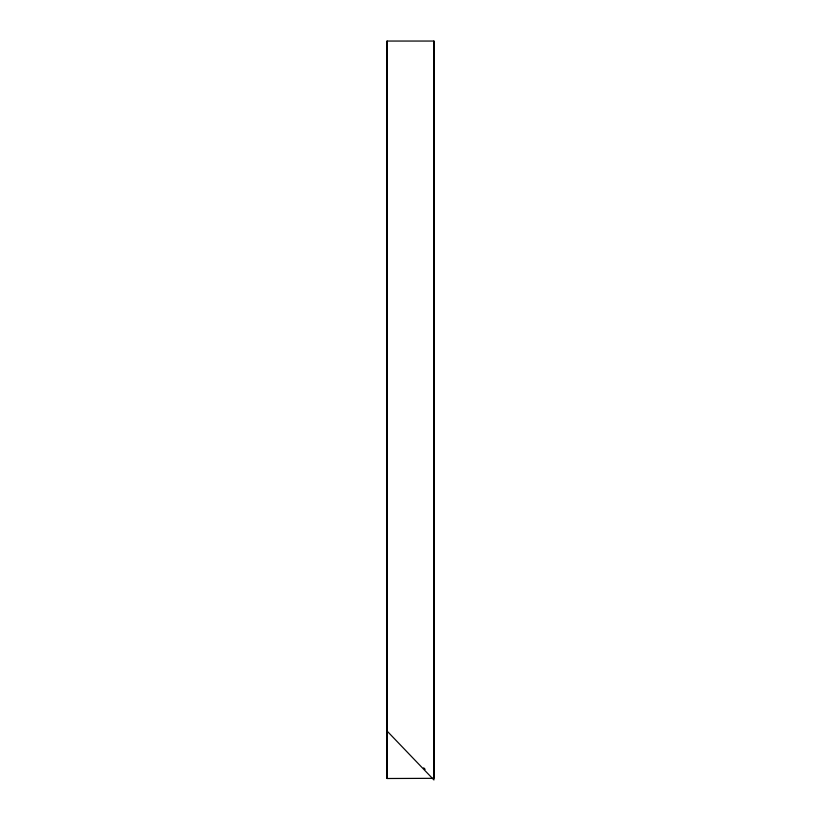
<?xml version="1.0" encoding="UTF-8"?>
<svg xmlns="http://www.w3.org/2000/svg" width="821" height="821" viewBox="0 0 821 821"><rect width="100%" height="100%" fill="white"/><g stroke="black" fill="none" stroke-linecap="round" stroke-linejoin="round"><path stroke-width="1.23" d="M432.954 778.329L387.071 778.503L387.071 41.05L433.929 41.05L433.929 779.95L387.071 731.039M433.929 778.318L433.929 41.05M423.677 767.809L425.145 769.339M387.071 41.05L387.071 778.503"/></g></svg>
